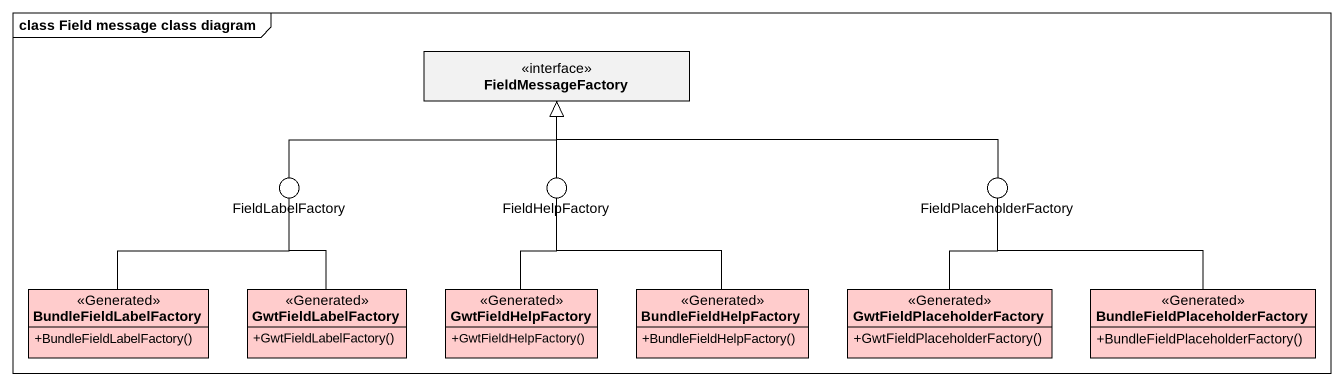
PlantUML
@startuml
mainframe class Field message class diagram
allowmixing
hide circle
hide empty members
skinparam classAttributeIconSize 0
interface FieldMessageFactory
() FieldLabelFactory
() FieldHelpFactory
() FieldPlaceholderFactory
class BundleFieldLabelFactory <<Generated>> #FFCCCC {
  +BundleFieldLabelFactory()
}
class GwtFieldLabelFactory <<Generated>> #FFCCCC {
  +GwtFieldLabelFactory()
}
class GwtFieldHelpFactory <<Generated>> #FFCCCC {
  +GwtFieldHelpFactory()
}
class BundleFieldHelpFactory <<Generated>> #FFCCCC {
  +BundleFieldHelpFactory()
}
class GwtFieldPlaceholderFactory <<Generated>> #FFCCCC {
  +GwtFieldPlaceholderFactory()
}
class "BundleFieldPlaceholderFactory" as BundleFieldPlaceholderFactor <<Generated>> #FFCCCC {
  +BundleFieldPlaceholderFactory()
}
FieldLabelFactory -right-|> FieldMessageFactory
FieldHelpFactory -up-|> FieldMessageFactory
FieldPlaceholderFactory -left-|> FieldMessageFactory
BundleFieldLabelFactory -up- FieldLabelFactory
GwtFieldLabelFactory -up- FieldLabelFactory
GwtFieldHelpFactory -up- FieldHelpFactory
BundleFieldHelpFactory -up- FieldHelpFactory
GwtFieldPlaceholderFactory -up- FieldPlaceholderFactory
BundleFieldPlaceholderFactor -up- FieldPlaceholderFactory
@enduml
